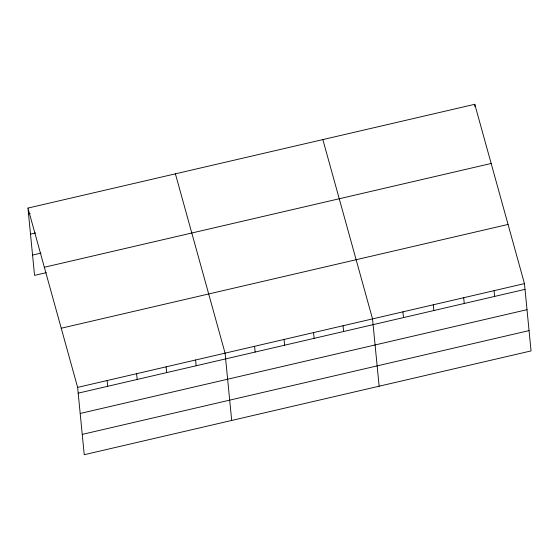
<?xml version="1.0" encoding="UTF-8"?>
<svg xmlns="http://www.w3.org/2000/svg" width="559" height="559" viewBox="0 0 559 559"><rect width="100%" height="100%" fill="white"/><g stroke="black" fill="none" stroke-linecap="round" stroke-linejoin="round"><path stroke-width="0.84" d="M27.95 208.081L474.766 104.295L524.454 283.609L531.05 350.919L84.234 454.705L77.631 387.394L27.95 208.081L34.546 275.391L46.348 272.652M28.516 213.831L30.2 213.44M30.507 234.144L35.559 232.97M32.555 255.079L40.982 253.115M44.343 267.258L491.165 163.473M61.238 328.224L508.054 224.438M77.631 387.394L524.454 283.609M78.197 393.152L525.013 289.366M80.189 413.464L527.004 309.679M82.243 434.392L529.059 330.607M322.85 139.582L372.532 318.896L379.135 386.206M175.4 173.835L225.081 353.148L231.685 420.452M494.065 290.666L494.631 296.424M474.766 104.295L475.01 106.762M463.684 297.723L464.249 303.481M433.302 304.781L433.861 310.538M402.913 311.838L403.479 317.596M343.044 325.75L343.603 331.501M313.55 332.598L314.116 338.349M284.063 339.446L284.629 345.196M254.576 346.3L255.135 352.051M195.594 359.996L196.153 365.747M166.1 366.851L166.666 372.601M136.613 373.698L137.179 379.449M107.125 380.546L107.684 386.297"/></g></svg>
